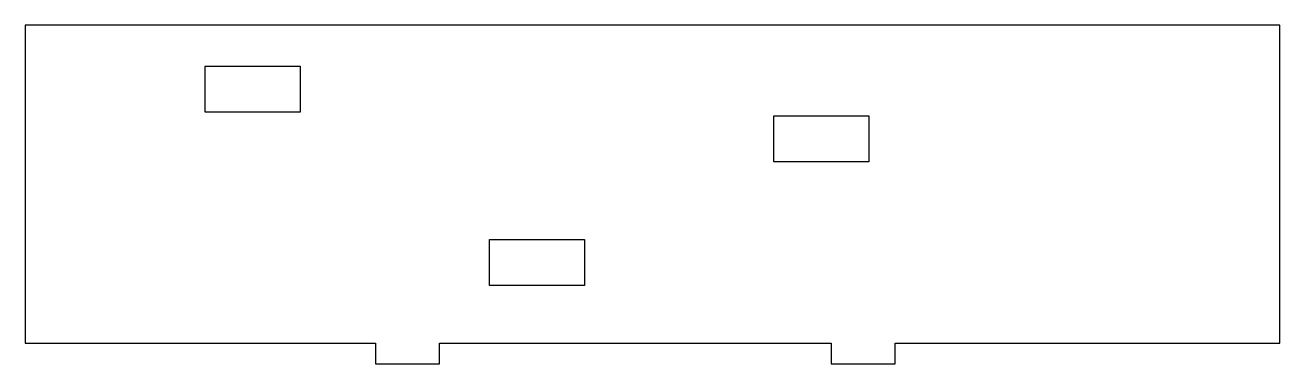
# Model space of a CAD drawing. Header units: millimetres. Extents: x -30.1 to 30.1, y -8.1 to 8.1.
import ezdxf

# ---------------------------------------------------------------- set-up
doc = ezdxf.new("R2010")
doc.units = ezdxf.units.MM
doc.layers.get('0').update_dxf_attribs({"linetype": 'CONTINUOUS'})

msp = doc.modelspace()

# ---------------------------------------------------------------- linework, layer by layer
for p, q in [((30.083, 8.128), (-30.083, 8.128)), ((-30.083, 8.128), (-30.083, -7.128)), ((30.083, -7.128), (30.083, 8.128)), ((-21.453, 3.958), (-21.453, 6.155)), ((-21.453, 6.155), (-16.901, 6.155)), ((-16.901, 6.155), (-16.901, 3.958)), ((-16.901, 3.958), (-21.453, 3.958)), ((5.819, 1.57), (5.819, 3.767)), ((5.819, 3.767), (10.372, 3.767)), ((10.372, 3.767), (10.372, 1.57)), ((10.372, 1.57), (5.819, 1.57)), ((-7.817, -4.365), (-7.817, -2.167)), ((-7.817, -2.167), (-3.265, -2.167)), ((-3.265, -2.167), (-3.265, -4.365)), ((-3.265, -4.365), (-7.817, -4.365)), ((-30.083, -7.128), (-13.283, -7.128)), ((-13.283, -7.128), (-13.283, -8.128)), ((-10.208, -8.128), (-10.208, -7.128)), ((-10.208, -7.128), (8.565, -7.128)), ((8.565, -7.128), (8.565, -8.128)), ((11.64, -8.128), (11.64, -7.128)), ((11.64, -7.128), (30.083, -7.128)), ((-13.283, -8.128), (-10.208, -8.128)), ((8.565, -8.128), (11.64, -8.128))]:
    msp.add_line(p, q)

doc.saveas('drawing.dxf')
